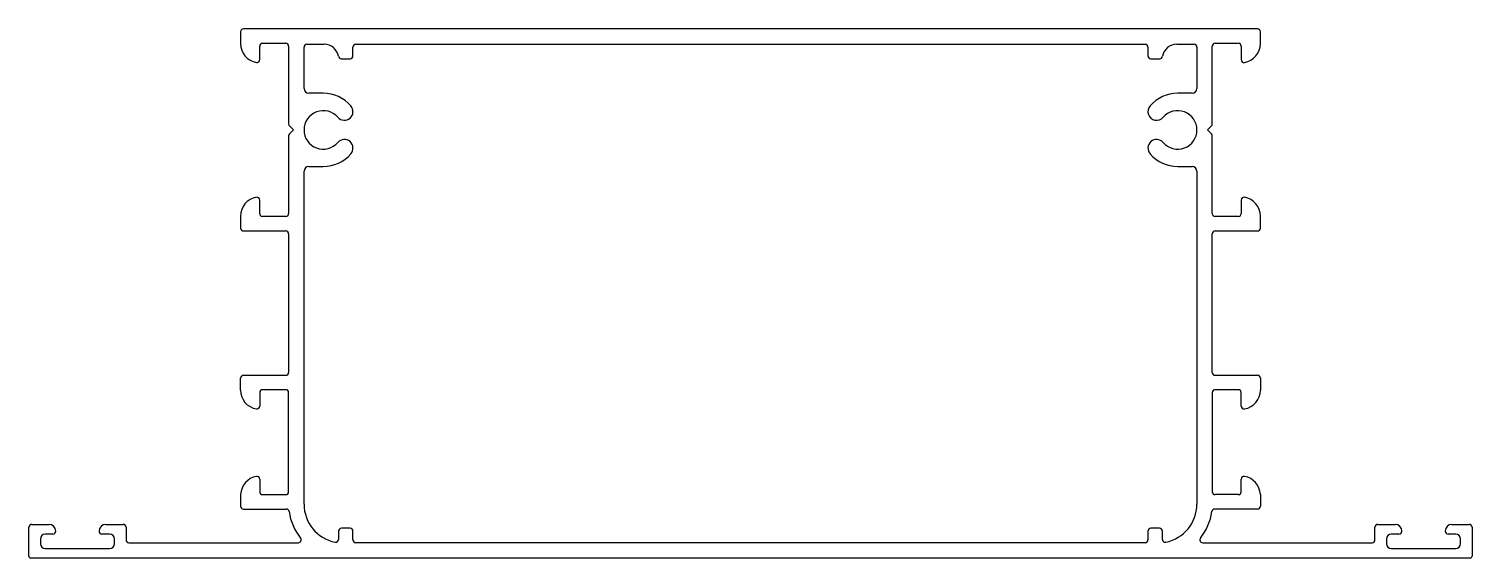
# Model space of a CAD drawing. Extents: x 816 to 966, y 452 to 507.
import ezdxf

# ---------------------------------------------------------------- set-up
doc = ezdxf.new("R2010")
doc.units = 0
doc.layers.get('0').update_dxf_attribs({"linetype": 'CONTINUOUS'})

msp = doc.modelspace()

# ---------------------------------------------------------------- linework, layer by layer
at = {"color": 0}
for p, q in [((943.74, 507.01), (838.34, 507.01)), ((838.04, 506.71), (838.04, 505.48)), ((840.34, 505.51), (842.74, 505.51)), ((939.34, 505.51), (941.74, 505.51)), ((944.04, 505.48), (944.04, 506.71)), ((840.04, 503.81), (840.04, 505.21)), ((843.04, 505.21), (843.04, 497.13)), ((844.64, 500.81), (844.64, 505.11)), ((844.94, 505.41), (846.73, 505.41)), ((849.73, 504.21), (849.73, 505.11)), ((850.03, 505.41), (932.05, 505.41)), ((932.35, 505.11), (932.35, 504.21)), ((935.35, 505.41), (937.14, 505.41)), ((937.44, 505.11), (937.44, 500.81)), ((939.04, 497.13), (939.04, 505.21)), ((942.04, 505.21), (942.04, 503.81)), ((848.51, 503.91), (849.43, 503.91)), ((932.65, 503.91), (933.58, 503.91)), ((846.64, 500.31), (845.14, 500.31)), ((936.94, 500.31), (935.44, 500.31)), ((843.13, 496.92), (843.54, 496.51)), ((843.54, 496.51), (843.13, 496.1)), ((938.54, 496.51), (938.96, 496.92)), ((938.96, 496.1), (938.54, 496.51)), ((843.04, 495.88), (843.04, 487.81)), ((939.04, 487.81), (939.04, 495.88)), ((844.64, 457.61), (844.64, 492.21)), ((845.14, 492.71), (846.64, 492.71)), ((935.44, 492.71), (936.94, 492.71)), ((937.44, 492.21), (937.44, 457.61)), ((840.04, 487.81), (840.04, 489.21)), ((942.04, 489.21), (942.04, 487.81)), ((838.04, 487.54), (838.04, 486.31)), ((842.74, 487.51), (840.34, 487.51)), ((941.74, 487.51), (939.34, 487.51)), ((944.04, 486.31), (944.04, 487.54)), ((838.34, 486.01), (842.74, 486.01)), ((939.34, 486.01), (943.74, 486.01)), ((843.04, 485.71), (843.04, 471.31)), ((939.04, 471.31), (939.04, 485.71)), ((838.34, 471.01), (842.74, 471.01)), ((939.34, 471.01), (943.74, 471.01)), ((838.04, 469.48), (838.04, 470.71)), ((842.74, 469.51), (840.34, 469.51)), ((941.74, 469.51), (939.34, 469.51)), ((944.04, 470.71), (944.04, 469.48)), ((840.04, 469.21), (840.04, 467.81)), ((843.04, 458.91), (843.04, 469.21)), ((939.04, 469.21), (939.04, 458.91)), ((942.04, 467.81), (942.04, 469.21)), ((840.04, 460.21), (840.04, 458.91)), ((942.04, 458.91), (942.04, 460.21)), ((838.04, 458.64), (838.04, 457.41)), ((840.34, 458.61), (842.74, 458.61)), ((941.74, 458.61), (939.34, 458.61)), ((944.04, 458.64), (944.04, 457.41)), ((838.34, 457.11), (842.8, 457.11)), ((943.74, 457.11), (939.29, 457.11)), ((816.04, 452.21), (816.04, 455.21)), ((816.34, 455.51), (818.14, 455.51)), ((818.54, 454.51), (817.74, 454.51)), ((824.44, 454.51), (823.64, 454.51)), ((824.04, 455.51), (825.84, 455.51)), ((826.14, 455.21), (826.14, 453.91)), ((848.23, 454.81), (848.23, 453.96)), ((849.43, 455.11), (848.53, 455.11)), ((849.73, 453.91), (849.73, 454.81)), ((932.35, 454.81), (932.35, 453.91)), ((933.55, 455.11), (932.65, 455.11)), ((933.85, 453.96), (933.85, 454.81)), ((955.94, 453.91), (955.94, 455.21)), ((956.24, 455.51), (958.04, 455.51)), ((958.44, 454.51), (957.64, 454.51)), ((964.34, 454.51), (963.54, 454.51)), ((963.94, 455.51), (965.74, 455.51)), ((966.04, 455.21), (966.04, 452.21)), ((817.24, 454.01), (817.24, 453.51)), ((817.74, 453.01), (824.44, 453.01)), ((824.94, 453.51), (824.94, 454.01)), ((826.44, 453.61), (844.05, 453.61)), ((932.05, 453.61), (850.03, 453.61)), ((938.04, 453.61), (955.64, 453.61)), ((957.14, 454.01), (957.14, 453.51)), ((957.64, 453.01), (964.34, 453.01)), ((964.84, 453.51), (964.84, 454.01)), ((965.84, 452.01), (816.24, 452.01))]:
    msp.add_line(p, q, dxfattribs=at)
for centre, radius, start, end in [((838.34, 506.71), 0.3, 90, 180), ((943.74, 506.71), 0.3, 0, 90), ((840.34, 505.21), 0.3, 90, 180), ((842.74, 505.21), 0.3, 360, 90), ((939.34, 505.21), 0.3, 90, 180), ((941.74, 505.21), 0.3, 360, 90), ((840.04, 505.48), 2, 180, 259.8358), ((844.94, 505.11), 0.3, 90, 180), ((846.73, 503.91), 1.5, 9.5941, 90), ((848.51, 504.21), 0.3, 189.5941, 270), ((849.43, 504.21), 0.3, 270, 0), ((850.03, 505.11), 0.3, 90, 180), ((932.05, 505.11), 0.3, 0, 90), ((932.65, 504.21), 0.3, 180, 270), ((933.58, 504.21), 0.3, 270, 350.4059), ((935.35, 503.91), 1.5, 90, 170.4059), ((937.14, 505.11), 0.3, 0, 90), ((942.04, 505.48), 2, 280.1642, 360), ((839.74, 503.81), 0.3, 259.8358, 0), ((942.34, 503.81), 0.3, 180, 280.1642), ((845.14, 500.81), 0.5, 180, 270), ((846.64, 496.51), 3.8, 40.9327, 90), ((935.44, 496.51), 3.8, 90, 139.0673), ((936.94, 500.81), 0.5, 270, 0), ((846.64, 496.51), 2, 40.9327, 319.0673), ((848.83, 498.41), 0.9, 220.9327, 40.9327), ((933.25, 498.41), 0.9, 139.0673, 319.0673), ((935.44, 496.51), 2, 220.9327, 139.0673), ((843.34, 497.13), 0.3, 180, 225), ((938.74, 497.13), 0.3, 315, 0), ((843.34, 495.88), 0.3, 135, 180), ((848.83, 494.61), 0.9, 319.0673, 139.0673), ((933.25, 494.61), 0.9, 40.9327, 220.9327), ((938.74, 495.88), 0.3, 0, 45), ((846.64, 496.51), 3.8, 270, 319.0673), ((935.44, 496.51), 3.8, 220.9327, 270), ((845.14, 492.21), 0.5, 90, 180), ((936.94, 492.21), 0.5, 0, 90), ((840.04, 487.54), 2, 100.1642, 180), ((839.74, 489.21), 0.3, 0, 100.1642), ((942.34, 489.21), 0.3, 79.8358, 180), ((942.04, 487.54), 2, 0, 79.8358), ((840.34, 487.81), 0.3, 180, 270), ((842.74, 487.81), 0.3, 270, 360), ((939.34, 487.81), 0.3, 180, 270), ((941.74, 487.81), 0.3, 270, 0), ((838.34, 486.31), 0.3, 180, 270), ((842.74, 485.71), 0.3, 360, 90), ((939.34, 485.71), 0.3, 90, 180), ((943.74, 486.31), 0.3, 270, 0), ((838.34, 470.71), 0.3, 90, 180), ((842.74, 471.31), 0.3, 270, 360), ((939.34, 471.31), 0.3, 180, 270), ((943.74, 470.71), 0.3, 0, 90), ((840.34, 469.21), 0.3, 90, 180), ((842.74, 469.21), 0.3, 0, 90), ((939.34, 469.21), 0.3, 90, 180), ((941.74, 469.21), 0.3, 360, 90), ((840.04, 469.48), 2, 180, 259.8358), ((942.04, 469.48), 2, 280.1642, 360), ((839.74, 467.81), 0.3, 259.8358, 0), ((942.34, 467.81), 0.3, 180, 280.1642), ((840.05, 458.53), 2, 100.1988, 177.0105), ((839.74, 460.21), 0.3, 360, 100.1988), ((942.34, 460.21), 0.3, 79.801, 180), ((942.04, 458.53), 2, 2.9897, 79.801), ((840.34, 458.91), 0.3, 180, 270), ((842.74, 458.91), 0.3, 270, 0), ((848.68, 457.62), 4.04, 180.2223, 258.4359), ((933.4, 457.62), 4.04, 281.5633, 359.7785), ((939.34, 458.91), 0.3, 180, 270), ((941.74, 458.91), 0.3, 270, 0), ((838.34, 457.41), 0.3, 180, 270), ((842.8, 456.81), 0.3, 7.7929, 90), ((848.64, 457.61), 5.6, 187.7929, 218.8379), ((933.44, 457.61), 5.6, 321.1621, 352.2071), ((939.29, 456.81), 0.3, 90, 172.2071), ((943.74, 457.41), 0.3, 270, 0), ((816.34, 455.21), 0.3, 90, 180), ((817.74, 454.01), 0.5, 90, 180), ((818.14, 454.81), 0.7, 0, 90), ((818.54, 454.81), 0.3, 270, 0), ((824.04, 454.81), 0.7, 90, 180), ((823.64, 454.81), 0.3, 180, 270), ((824.44, 454.01), 0.5, 360, 90), ((825.84, 455.21), 0.3, 360, 90), ((848.53, 454.81), 0.3, 90, 180), ((849.43, 454.81), 0.3, 0, 90), ((932.65, 454.81), 0.3, 90, 180), ((933.55, 454.81), 0.3, 0, 90), ((956.24, 455.21), 0.3, 90, 180), ((957.64, 454.01), 0.5, 90, 180), ((958.04, 454.81), 0.7, 0, 90), ((958.44, 454.81), 0.3, 270, 360), ((963.94, 454.81), 0.7, 90, 180), ((963.54, 454.81), 0.3, 180, 270), ((964.34, 454.01), 0.5, 0, 90), ((965.74, 455.21), 0.3, 0, 90), ((817.74, 453.51), 0.5, 180, 270), ((824.44, 453.51), 0.5, 270, 360), ((826.44, 453.91), 0.3, 180, 270), ((844.05, 453.91), 0.3, 270, 38.8379), ((847.93, 453.96), 0.3, 258.4359, 0), ((850.03, 453.91), 0.3, 180, 270), ((932.05, 453.91), 0.3, 270, 0), ((934.15, 453.96), 0.3, 180, 281.5633), ((938.04, 453.91), 0.3, 141.1621, 270), ((955.64, 453.91), 0.3, 270, 0), ((957.64, 453.51), 0.5, 180, 270), ((964.34, 453.51), 0.5, 270, 0), ((816.24, 452.21), 0.2, 180, 270), ((965.84, 452.21), 0.2, 270, 0)]:
    msp.add_arc(centre, radius, start, end, dxfattribs=at)

doc.saveas('drawing.dxf')
